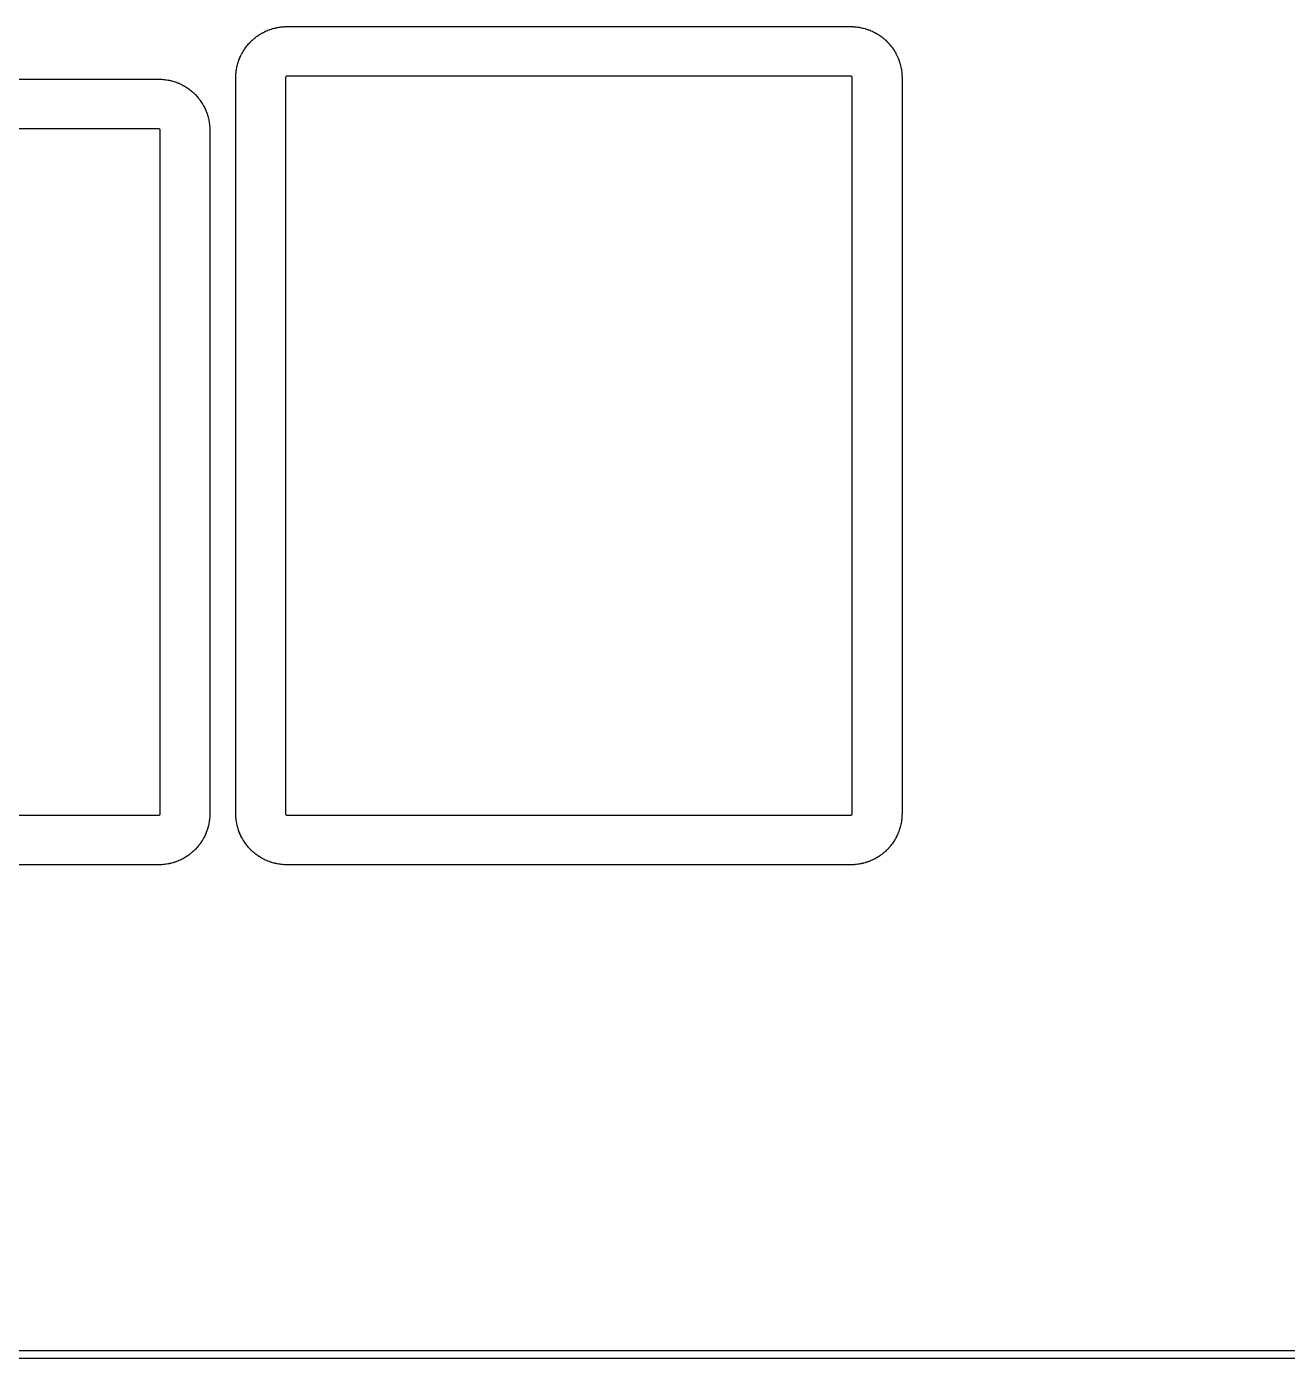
# Model space of a CAD drawing. Extents: x 19 to 282, y -150 to -67.
# Drawn here: x 185.48 to 209.46, y -150.49 to -125.15 of the extents above; entities that cross this region are included whole.
import ezdxf

# ---------------------------------------------------------------- set-up
doc = ezdxf.new("R2010")
doc.units = 0
doc.layers.add('BLACK', color=7, linetype='CONTINUOUS')

msp = doc.modelspace()

# ---------------------------------------------------------------- linework, layer by layer
at = {"layer": 'BLACK', "linetype": 'CONTINUOUS'}
for p, q in [((189.775, -125.408), (189.782, -125.403)), ((189.782, -125.403), (189.788, -125.396)), ((189.788, -125.396), (189.807, -125.38)), ((189.807, -125.38), (189.811, -125.377)), ((189.811, -125.377), (189.818, -125.372)), ((189.818, -125.372), (189.825, -125.366)), ((189.825, -125.366), (189.844, -125.35)), ((189.844, -125.35), (189.849, -125.347)), ((189.849, -125.347), (189.856, -125.343)), ((189.856, -125.343), (189.863, -125.337)), ((189.863, -125.337), (189.883, -125.322)), ((189.883, -125.322), (189.887, -125.319)), ((189.887, -125.319), (189.895, -125.315)), ((189.895, -125.315), (189.902, -125.31)), ((189.902, -125.31), (189.923, -125.297)), ((189.923, -125.297), (189.928, -125.294)), ((189.928, -125.294), (189.936, -125.29)), ((189.936, -125.29), (189.942, -125.285)), ((189.942, -125.285), (189.964, -125.273)), ((189.964, -125.273), (189.969, -125.27)), ((189.969, -125.27), (189.977, -125.267)), ((189.977, -125.267), (189.984, -125.262)), ((189.984, -125.262), (190.006, -125.251)), ((190.006, -125.251), (190.011, -125.248)), ((190.011, -125.248), (190.019, -125.246)), ((190.019, -125.246), (190.027, -125.241)), ((190.027, -125.241), (190.049, -125.231)), ((190.049, -125.231), (190.054, -125.229)), ((190.054, -125.229), (190.063, -125.227)), ((190.063, -125.227), (190.07, -125.222)), ((190.07, -125.222), (190.093, -125.214)), ((190.093, -125.214), (190.098, -125.211)), ((190.098, -125.211), (190.107, -125.21)), ((190.107, -125.21), (190.115, -125.206)), ((190.115, -125.206), (190.138, -125.198)), ((190.138, -125.198), (190.143, -125.196)), ((190.143, -125.196), (190.152, -125.195)), ((190.152, -125.195), (190.16, -125.191)), ((190.16, -125.191), (190.184, -125.185)), ((190.184, -125.185), (190.189, -125.183)), ((190.189, -125.183), (190.198, -125.182)), ((190.198, -125.182), (190.206, -125.179)), ((190.206, -125.179), (190.23, -125.174)), ((190.23, -125.174), (190.235, -125.173)), ((190.235, -125.173), (190.244, -125.172)), ((190.244, -125.172), (190.253, -125.169)), ((190.253, -125.169), (190.277, -125.165)), ((190.277, -125.165), (190.282, -125.164)), ((190.282, -125.164), (190.291, -125.164)), ((190.291, -125.164), (190.3, -125.162)), ((190.3, -125.162), (190.324, -125.159)), ((190.324, -125.159), (190.33, -125.158)), ((190.33, -125.158), (190.339, -125.158)), ((190.339, -125.158), (190.347, -125.156)), ((190.347, -125.156), (190.372, -125.154)), ((190.372, -125.154), (190.378, -125.154)), ((190.378, -125.154), (190.387, -125.155)), ((190.387, -125.155), (190.395, -125.153)), ((190.395, -125.153), (190.42, -125.153)), ((190.42, -125.153), (190.426, -125.153)), ((190.426, -125.153), (190.429, -125.153)), ((190.429, -125.153), (190.432, -125.153)), ((190.432, -125.153), (201.156, -125.153)), ((201.156, -125.153), (201.162, -125.153)), ((201.162, -125.153), (201.165, -125.153)), ((201.165, -125.153), (201.168, -125.153)), ((201.168, -125.153), (201.193, -125.153)), ((201.193, -125.153), (201.199, -125.153)), ((201.199, -125.153), (201.207, -125.155)), ((201.207, -125.155), (201.216, -125.154)), ((201.216, -125.154), (201.241, -125.156)), ((201.241, -125.156), (201.246, -125.157)), ((201.246, -125.157), (201.255, -125.159)), ((201.255, -125.159), (201.264, -125.159)), ((201.264, -125.159), (201.288, -125.162)), ((201.288, -125.162), (201.294, -125.162)), ((201.294, -125.162), (201.303, -125.165)), ((201.303, -125.165), (201.311, -125.165)), ((201.311, -125.165), (201.335, -125.169)), ((201.335, -125.169), (201.341, -125.17)), ((201.341, -125.17), (201.349, -125.173)), ((201.349, -125.173), (201.358, -125.174)), ((201.358, -125.174), (201.382, -125.179)), ((201.382, -125.179), (201.388, -125.181)), ((201.388, -125.181), (201.396, -125.184)), ((201.396, -125.184), (201.404, -125.185)), ((201.404, -125.185), (201.428, -125.191)), ((201.428, -125.191), (201.434, -125.193)), ((201.434, -125.193), (201.442, -125.197)), ((201.442, -125.197), (201.45, -125.198)), ((201.45, -125.198), (201.473, -125.206)), ((201.473, -125.206), (201.479, -125.208)), ((201.479, -125.208), (201.486, -125.212)), ((201.486, -125.212), (201.495, -125.214)), ((201.495, -125.214), (201.518, -125.222)), ((201.518, -125.222), (201.523, -125.224)), ((201.523, -125.224), (201.531, -125.229)), ((201.531, -125.229), (201.539, -125.231)), ((201.539, -125.231), (201.561, -125.241)), ((201.561, -125.241), (201.567, -125.243)), ((201.567, -125.243), (201.574, -125.248)), ((201.574, -125.248), (201.582, -125.251)), ((201.582, -125.251), (201.604, -125.262)), ((201.604, -125.262), (201.609, -125.264)), ((201.609, -125.264), (201.616, -125.27)), ((201.616, -125.27), (201.624, -125.273)), ((201.624, -125.273), (201.646, -125.285)), ((201.646, -125.285), (201.651, -125.288)), ((201.651, -125.288), (201.657, -125.293)), ((201.657, -125.293), (201.665, -125.297)), ((201.665, -125.297), (201.686, -125.31)), ((201.686, -125.31), (201.691, -125.313)), ((201.691, -125.313), (201.698, -125.319)), ((201.698, -125.319), (201.705, -125.322)), ((201.705, -125.322), (201.725, -125.337)), ((201.725, -125.337), (201.73, -125.34)), ((201.73, -125.34), (201.736, -125.346)), ((201.736, -125.346), (201.744, -125.35)), ((201.744, -125.35), (201.763, -125.366)), ((201.763, -125.366), (201.768, -125.369)), ((201.768, -125.369), (201.774, -125.376)), ((201.774, -125.376), (201.781, -125.38)), ((201.781, -125.38), (201.8, -125.396)), ((201.8, -125.396), (201.805, -125.4)), ((201.805, -125.4), (201.81, -125.407)), ((189.579, -125.657), (189.591, -125.636)), ((189.591, -125.636), (189.594, -125.631)), ((189.594, -125.631), (189.6, -125.624)), ((189.6, -125.624), (189.603, -125.616)), ((189.603, -125.616), (189.616, -125.595)), ((189.616, -125.595), (189.62, -125.59)), ((189.62, -125.59), (189.625, -125.584)), ((189.625, -125.584), (189.629, -125.576)), ((189.629, -125.576), (189.643, -125.556)), ((189.643, -125.556), (189.647, -125.551)), ((189.647, -125.551), (189.653, -125.545)), ((189.653, -125.545), (189.657, -125.537)), ((189.657, -125.537), (189.672, -125.518)), ((189.672, -125.518), (189.676, -125.513)), ((189.676, -125.513), (189.682, -125.507)), ((189.682, -125.507), (189.687, -125.5)), ((189.687, -125.5), (189.703, -125.481)), ((189.703, -125.481), (189.707, -125.477)), ((189.707, -125.477), (189.714, -125.471)), ((189.714, -125.471), (189.719, -125.464)), ((189.719, -125.464), (189.736, -125.446)), ((189.736, -125.446), (189.74, -125.442)), ((189.74, -125.442), (189.747, -125.436)), ((189.747, -125.436), (189.753, -125.429)), ((189.753, -125.429), (189.77, -125.412)), ((189.77, -125.412), (189.775, -125.408)), ((201.81, -125.407), (201.818, -125.412)), ((201.818, -125.412), (201.836, -125.429)), ((201.836, -125.429), (201.84, -125.433)), ((201.84, -125.433), (201.845, -125.44)), ((201.845, -125.44), (201.852, -125.446)), ((201.852, -125.446), (201.869, -125.464)), ((201.869, -125.464), (201.873, -125.468)), ((201.873, -125.468), (201.878, -125.475)), ((201.878, -125.475), (201.885, -125.481)), ((201.885, -125.481), (201.901, -125.5)), ((201.901, -125.5), (201.905, -125.504)), ((201.905, -125.504), (201.909, -125.512)), ((201.909, -125.512), (201.916, -125.518)), ((201.916, -125.518), (201.931, -125.537)), ((201.931, -125.537), (201.934, -125.542)), ((201.934, -125.542), (201.939, -125.549)), ((201.939, -125.549), (201.945, -125.556)), ((201.945, -125.556), (201.959, -125.576)), ((201.959, -125.576), (201.962, -125.581)), ((201.962, -125.581), (201.966, -125.589)), ((201.966, -125.589), (201.972, -125.595)), ((201.972, -125.595), (201.985, -125.616)), ((201.985, -125.616), (201.988, -125.621)), ((201.988, -125.621), (201.991, -125.629)), ((201.991, -125.629), (201.997, -125.636)), ((201.997, -125.636), (202.009, -125.657)), ((189.481, -125.923), (189.486, -125.899)), ((189.486, -125.899), (189.487, -125.894)), ((189.487, -125.894), (189.49, -125.885)), ((189.49, -125.885), (189.492, -125.877)), ((189.492, -125.877), (189.498, -125.853)), ((189.498, -125.853), (189.5, -125.848)), ((189.5, -125.848), (189.503, -125.84)), ((189.503, -125.84), (189.505, -125.831)), ((189.505, -125.831), (189.513, -125.808)), ((189.513, -125.808), (189.514, -125.803)), ((189.514, -125.803), (189.518, -125.795)), ((189.518, -125.795), (189.52, -125.786)), ((189.52, -125.786), (189.529, -125.764)), ((189.529, -125.764), (189.531, -125.758)), ((189.531, -125.758), (189.536, -125.751)), ((189.536, -125.751), (189.538, -125.742)), ((189.538, -125.742), (189.548, -125.72)), ((189.548, -125.72), (189.55, -125.715)), ((189.55, -125.715), (189.555, -125.707)), ((189.555, -125.707), (189.558, -125.699)), ((189.558, -125.699), (189.569, -125.677)), ((189.569, -125.677), (189.571, -125.672)), ((189.571, -125.672), (189.576, -125.665)), ((189.576, -125.665), (189.579, -125.657)), ((202.009, -125.657), (202.011, -125.662)), ((202.011, -125.662), (202.014, -125.67)), ((202.014, -125.67), (202.019, -125.677)), ((202.019, -125.677), (202.03, -125.699)), ((202.03, -125.699), (202.033, -125.704)), ((202.033, -125.704), (202.036, -125.713)), ((202.036, -125.713), (202.04, -125.72)), ((202.04, -125.72), (202.05, -125.742)), ((202.05, -125.742), (202.052, -125.748)), ((202.052, -125.748), (202.055, -125.756)), ((202.055, -125.756), (202.059, -125.764)), ((202.059, -125.764), (202.068, -125.786)), ((202.068, -125.786), (202.07, -125.792)), ((202.07, -125.792), (202.072, -125.8)), ((202.072, -125.8), (202.075, -125.808)), ((202.075, -125.808), (202.083, -125.831)), ((202.083, -125.831), (202.085, -125.837)), ((202.085, -125.837), (202.086, -125.845)), ((202.086, -125.845), (202.09, -125.853)), ((202.09, -125.853), (202.096, -125.877)), ((202.096, -125.877), (202.098, -125.882)), ((202.098, -125.882), (202.099, -125.891)), ((202.099, -125.891), (202.102, -125.899)), ((202.102, -125.899), (202.107, -125.923)), ((174.994, -126.153), (187.994, -126.153)), ((187.994, -126.153), (188, -126.153)), ((188, -126.153), (188.002, -126.153)), ((188.002, -126.153), (188.005, -126.153)), ((188.005, -126.153), (188.03, -126.153)), ((188.03, -126.153), (188.036, -126.153)), ((188.036, -126.153), (188.045, -126.155)), ((188.045, -126.155), (188.054, -126.154)), ((188.054, -126.154), (188.078, -126.156)), ((188.078, -126.156), (188.084, -126.157)), ((188.084, -126.157), (188.093, -126.159)), ((188.093, -126.159), (188.101, -126.159)), ((188.101, -126.159), (188.126, -126.162)), ((188.126, -126.162), (188.132, -126.162)), ((188.132, -126.162), (188.14, -126.165)), ((189.459, -126.113), (189.46, -126.088)), ((189.46, -126.116), (189.459, -126.113)), ((189.459, -126.119), (189.46, -126.116)), ((189.459, -126.125), (189.459, -126.119)), ((189.459, -140.125), (189.459, -126.125)), ((189.46, -126.083), (189.462, -126.074)), ((189.46, -126.088), (189.46, -126.083)), ((189.461, -126.065), (189.463, -126.041)), ((189.462, -126.074), (189.461, -126.065)), ((189.463, -126.041), (189.464, -126.035)), ((189.464, -126.035), (189.466, -126.026)), ((189.465, -126.017), (189.468, -125.993)), ((189.466, -126.026), (189.465, -126.017)), ((189.468, -125.993), (189.469, -125.987)), ((189.469, -125.987), (189.472, -125.979)), ((189.472, -125.97), (189.476, -125.946)), ((189.472, -125.979), (189.472, -125.97)), ((189.476, -125.946), (189.477, -125.94)), ((189.477, -125.94), (189.48, -125.932)), ((189.48, -125.932), (189.481, -125.923)), ((190.405, -126.121), (190.404, -126.122)), ((190.404, -126.122), (190.404, -126.124)), ((190.404, -126.124), (190.404, -126.131)), ((190.404, -126.131), (190.404, -140.119)), ((190.406, -126.117), (190.405, -126.118)), ((190.405, -126.118), (190.405, -126.12)), ((190.405, -126.12), (190.405, -126.121)), ((190.407, -126.113), (190.406, -126.115)), ((190.406, -126.115), (190.406, -126.116)), ((190.406, -126.116), (190.406, -126.117)), ((190.408, -126.112), (190.407, -126.113)), ((190.409, -126.11), (190.408, -126.111)), ((190.408, -126.111), (190.408, -126.112)), ((190.41, -126.109), (190.409, -126.11)), ((190.411, -126.108), (190.41, -126.109)), ((190.412, -126.106), (190.411, -126.107)), ((190.411, -126.107), (190.411, -126.108)), ((190.413, -126.105), (190.412, -126.106)), ((190.414, -126.104), (190.413, -126.105)), ((190.415, -126.103), (190.414, -126.104)), ((190.417, -126.102), (190.415, -126.103)), ((190.418, -126.101), (190.417, -126.102)), ((190.419, -126.101), (190.418, -126.101)), ((190.42, -126.1), (190.419, -126.101)), ((190.421, -126.1), (190.42, -126.1)), ((190.423, -126.099), (190.421, -126.1)), ((190.424, -126.099), (190.423, -126.099)), ((190.425, -126.098), (190.424, -126.099)), ((190.426, -126.098), (190.425, -126.098)), ((190.428, -126.098), (190.426, -126.098)), ((190.429, -126.098), (190.428, -126.098)), ((190.43, -126.098), (190.429, -126.098)), ((190.438, -126.097), (190.43, -126.098)), ((201.15, -126.097), (190.438, -126.097)), ((201.158, -126.098), (201.15, -126.097)), ((201.159, -126.098), (201.158, -126.098)), ((201.16, -126.098), (201.159, -126.098)), ((201.162, -126.098), (201.16, -126.098)), ((201.163, -126.098), (201.162, -126.098)), ((201.164, -126.099), (201.163, -126.098)), ((201.166, -126.099), (201.164, -126.099)), ((201.167, -126.1), (201.166, -126.099)), ((201.168, -126.1), (201.167, -126.1)), ((201.169, -126.101), (201.168, -126.1)), ((201.17, -126.101), (201.169, -126.101)), ((201.171, -126.102), (201.17, -126.101)), ((201.173, -126.103), (201.171, -126.102)), ((201.174, -126.104), (201.173, -126.103)), ((201.175, -126.105), (201.174, -126.104)), ((201.176, -126.106), (201.175, -126.105)), ((201.177, -126.107), (201.176, -126.106)), ((201.177, -126.108), (201.177, -126.107)), ((201.178, -126.109), (201.177, -126.108)), ((201.179, -126.11), (201.178, -126.109)), ((201.18, -126.111), (201.179, -126.11)), ((201.18, -126.112), (201.18, -126.111)), ((201.181, -126.113), (201.18, -126.112)), ((201.182, -126.115), (201.181, -126.113)), ((201.182, -126.116), (201.182, -126.115)), ((201.182, -126.117), (201.182, -126.116)), ((201.183, -126.118), (201.182, -126.117)), ((201.183, -126.12), (201.183, -126.118)), ((201.183, -126.121), (201.183, -126.12)), ((201.184, -126.122), (201.183, -126.121)), ((201.184, -126.124), (201.184, -126.122)), ((201.184, -126.131), (201.184, -126.124)), ((201.184, -140.119), (201.184, -126.131)), ((202.107, -125.923), (202.109, -125.929)), ((202.109, -125.929), (202.109, -125.937)), ((202.109, -125.937), (202.112, -125.946)), ((202.112, -125.946), (202.116, -125.97)), ((202.116, -125.97), (202.117, -125.976)), ((202.117, -125.976), (202.117, -125.984)), ((202.117, -125.984), (202.12, -125.993)), ((202.12, -125.993), (202.123, -126.017)), ((202.123, -126.017), (202.123, -126.023)), ((202.123, -126.023), (202.123, -126.032)), ((202.123, -126.032), (202.125, -126.041)), ((202.125, -126.041), (202.127, -126.065)), ((202.127, -126.071), (202.126, -126.08)), ((202.126, -126.08), (202.128, -126.088)), ((202.127, -126.065), (202.127, -126.071)), ((202.128, -126.088), (202.129, -126.113)), ((202.129, -126.119), (202.128, -126.122)), ((202.128, -126.122), (202.129, -126.125)), ((202.129, -126.113), (202.129, -126.119)), ((202.129, -126.125), (202.129, -140.125)), ((188.14, -126.165), (188.149, -126.165)), ((188.149, -126.165), (188.173, -126.169)), ((188.173, -126.169), (188.179, -126.17)), ((188.179, -126.17), (188.187, -126.173)), ((188.187, -126.173), (188.196, -126.174)), ((188.196, -126.174), (188.22, -126.179)), ((188.22, -126.179), (188.225, -126.181)), ((188.225, -126.181), (188.233, -126.184)), ((188.233, -126.184), (188.242, -126.185)), ((188.242, -126.185), (188.266, -126.191)), ((188.266, -126.191), (188.271, -126.193)), ((188.271, -126.193), (188.279, -126.197)), ((188.279, -126.197), (188.288, -126.198)), ((188.288, -126.198), (188.311, -126.206)), ((188.311, -126.206), (188.316, -126.208)), ((188.316, -126.208), (188.324, -126.212)), ((188.324, -126.212), (188.332, -126.214)), ((188.332, -126.214), (188.355, -126.222)), ((188.355, -126.222), (188.361, -126.224)), ((188.361, -126.224), (188.368, -126.229)), ((188.368, -126.229), (188.376, -126.231)), ((188.376, -126.231), (188.399, -126.241)), ((188.399, -126.241), (188.404, -126.243)), ((188.404, -126.243), (188.411, -126.248)), ((188.411, -126.248), (188.42, -126.251)), ((188.42, -126.251), (188.441, -126.262)), ((188.441, -126.262), (188.447, -126.264)), ((188.447, -126.264), (188.454, -126.27)), ((188.454, -126.27), (188.462, -126.273)), ((188.462, -126.273), (188.483, -126.285)), ((188.483, -126.285), (188.488, -126.288)), ((188.488, -126.288), (188.495, -126.293)), ((188.495, -126.293), (188.503, -126.297)), ((188.503, -126.297), (188.524, -126.31)), ((188.524, -126.31), (188.528, -126.313)), ((188.528, -126.313), (188.535, -126.319)), ((188.535, -126.319), (188.543, -126.322)), ((188.543, -126.322), (188.563, -126.337)), ((188.563, -126.337), (188.568, -126.34)), ((188.568, -126.34), (188.574, -126.346)), ((188.574, -126.346), (188.582, -126.35)), ((188.582, -126.35), (188.601, -126.366)), ((188.601, -126.366), (188.605, -126.369)), ((188.605, -126.369), (188.612, -126.376)), ((188.612, -126.376), (188.619, -126.38)), ((188.619, -126.38), (188.638, -126.396)), ((188.638, -126.396), (188.642, -126.4)), ((188.642, -126.4), (188.648, -126.407)), ((188.648, -126.407), (188.655, -126.412)), ((188.655, -126.412), (188.673, -126.429)), ((188.673, -126.429), (188.677, -126.433)), ((188.677, -126.433), (188.683, -126.44)), ((188.683, -126.44), (188.69, -126.446)), ((188.69, -126.446), (188.707, -126.464)), ((188.707, -126.464), (188.711, -126.468)), ((188.711, -126.468), (188.716, -126.475)), ((188.716, -126.475), (188.722, -126.481)), ((188.722, -126.481), (188.738, -126.5)), ((188.738, -126.5), (188.742, -126.504)), ((188.742, -126.504), (188.747, -126.512)), ((188.747, -126.512), (188.753, -126.518)), ((188.753, -126.518), (188.768, -126.537)), ((188.768, -126.537), (188.772, -126.542)), ((188.772, -126.542), (188.776, -126.549)), ((188.776, -126.549), (188.782, -126.556)), ((188.782, -126.556), (188.796, -126.576)), ((188.796, -126.576), (188.8, -126.581)), ((188.8, -126.581), (188.803, -126.589)), ((188.803, -126.589), (188.809, -126.595)), ((188.809, -126.595), (188.822, -126.616)), ((188.822, -126.616), (188.825, -126.621)), ((188.825, -126.621), (188.829, -126.629)), ((188.829, -126.629), (188.834, -126.636)), ((188.834, -126.636), (188.846, -126.657)), ((188.846, -126.657), (188.849, -126.662)), ((188.849, -126.662), (188.852, -126.67)), ((188.852, -126.67), (188.857, -126.677)), ((188.857, -126.677), (188.868, -126.699)), ((188.868, -126.699), (188.87, -126.704)), ((188.87, -126.704), (188.873, -126.713)), ((188.873, -126.713), (188.878, -126.72)), ((188.878, -126.72), (188.888, -126.742)), ((188.888, -126.742), (188.89, -126.748)), ((188.89, -126.748), (188.892, -126.756)), ((188.892, -126.756), (188.896, -126.764)), ((188.896, -126.764), (188.905, -126.786)), ((188.905, -126.786), (188.907, -126.792)), ((188.907, -126.792), (188.909, -126.8)), ((188.909, -126.8), (188.913, -126.808)), ((188.913, -126.808), (188.921, -126.831)), ((188.921, -126.831), (188.922, -126.837)), ((188.922, -126.837), (188.924, -126.845)), ((188.924, -126.845), (188.927, -126.853)), ((188.927, -126.853), (188.934, -126.877)), ((188.934, -126.877), (188.935, -126.882)), ((188.935, -126.882), (188.936, -126.891)), ((188.936, -126.891), (188.94, -126.899)), ((188.94, -126.899), (188.945, -126.923)), ((188.945, -126.923), (188.946, -126.929)), ((187.988, -127.097), (175, -127.097)), ((187.995, -127.098), (187.988, -127.097)), ((187.996, -127.098), (187.995, -127.098)), ((187.998, -127.098), (187.996, -127.098)), ((187.999, -127.098), (187.998, -127.098)), ((188, -127.098), (187.999, -127.098)), ((188.002, -127.099), (188, -127.098)), ((188.003, -127.099), (188.002, -127.099)), ((188.004, -127.1), (188.003, -127.099)), ((188.005, -127.1), (188.004, -127.1)), ((188.007, -127.101), (188.005, -127.1)), ((188.008, -127.101), (188.007, -127.101)), ((188.009, -127.102), (188.008, -127.101)), ((188.01, -127.103), (188.009, -127.102)), ((188.011, -127.104), (188.01, -127.103)), ((188.012, -127.105), (188.011, -127.104)), ((188.013, -127.106), (188.012, -127.105)), ((188.014, -127.107), (188.013, -127.106)), ((188.015, -127.108), (188.014, -127.107)), ((188.016, -127.109), (188.015, -127.108)), ((188.017, -127.11), (188.016, -127.109)), ((188.017, -127.111), (188.017, -127.11)), ((188.018, -127.112), (188.017, -127.111)), ((188.019, -127.113), (188.018, -127.112)), ((188.019, -127.115), (188.019, -127.113)), ((188.02, -127.116), (188.019, -127.115)), ((188.02, -127.117), (188.02, -127.116)), ((188.02, -127.118), (188.02, -127.117)), ((188.021, -127.12), (188.02, -127.118)), ((188.021, -127.121), (188.021, -127.12)), ((188.021, -127.122), (188.021, -127.121)), ((188.021, -127.124), (188.021, -127.122)), ((188.021, -127.131), (188.021, -127.124)), ((188.021, -140.119), (188.021, -127.131)), ((188.946, -126.929), (188.947, -126.937)), ((188.947, -126.937), (188.949, -126.946)), ((188.949, -126.946), (188.954, -126.97)), ((188.954, -126.97), (188.955, -126.976)), ((188.955, -126.976), (188.955, -126.984)), ((188.955, -126.984), (188.957, -126.993)), ((188.957, -126.993), (188.96, -127.017)), ((188.96, -127.017), (188.961, -127.023)), ((188.961, -127.023), (188.961, -127.032)), ((188.961, -127.032), (188.962, -127.041)), ((188.962, -127.041), (188.964, -127.065)), ((188.964, -127.065), (188.965, -127.071)), ((188.965, -127.071), (188.964, -127.08)), ((188.964, -127.08), (188.965, -127.088)), ((188.965, -127.088), (188.966, -127.113)), ((188.966, -127.113), (188.966, -127.119)), ((188.966, -127.119), (188.966, -127.122)), ((188.966, -127.122), (188.966, -127.125)), ((188.966, -127.125), (188.966, -140.125)), ((175, -140.153), (187.988, -140.153)), ((187.988, -140.153), (187.995, -140.152)), ((187.995, -140.152), (187.996, -140.152)), ((187.996, -140.152), (187.998, -140.152)), ((187.998, -140.152), (187.999, -140.152)), ((187.999, -140.152), (188, -140.152)), ((188, -140.152), (188.002, -140.151)), ((188.002, -140.151), (188.003, -140.151)), ((188.003, -140.151), (188.004, -140.15)), ((188.004, -140.15), (188.005, -140.15)), ((188.005, -140.15), (188.007, -140.149)), ((188.007, -140.149), (188.008, -140.149)), ((188.008, -140.149), (188.009, -140.148)), ((188.009, -140.148), (188.01, -140.147)), ((188.01, -140.147), (188.011, -140.146)), ((188.011, -140.146), (188.012, -140.145)), ((188.012, -140.145), (188.013, -140.144)), ((188.013, -140.144), (188.014, -140.143)), ((188.014, -140.143), (188.015, -140.142)), ((188.015, -140.142), (188.016, -140.141)), ((188.016, -140.141), (188.017, -140.14)), ((188.017, -140.139), (188.018, -140.138)), ((188.017, -140.14), (188.017, -140.139)), ((188.018, -140.138), (188.019, -140.137)), ((188.019, -140.135), (188.02, -140.134)), ((188.019, -140.137), (188.019, -140.135)), ((188.02, -140.132), (188.021, -140.13)), ((188.02, -140.133), (188.02, -140.132)), ((188.02, -140.134), (188.02, -140.133)), ((188.021, -140.126), (188.021, -140.119)), ((188.021, -140.128), (188.021, -140.126)), ((188.021, -140.129), (188.021, -140.128)), ((188.021, -140.13), (188.021, -140.129)), ((188.945, -140.327), (188.94, -140.351)), ((188.946, -140.318), (188.945, -140.327)), ((188.948, -140.31), (188.946, -140.318)), ((188.949, -140.304), (188.948, -140.31)), ((188.954, -140.28), (188.949, -140.304)), ((188.956, -140.263), (188.954, -140.271)), ((188.954, -140.271), (188.954, -140.28)), ((188.957, -140.257), (188.956, -140.263)), ((188.96, -140.233), (188.957, -140.257)), ((188.962, -140.215), (188.96, -140.224)), ((188.96, -140.224), (188.96, -140.233)), ((188.964, -140.185), (188.962, -140.209)), ((188.962, -140.209), (188.962, -140.215)), ((188.965, -140.167), (188.964, -140.176)), ((188.964, -140.176), (188.964, -140.185)), ((188.966, -140.137), (188.965, -140.162)), ((188.965, -140.162), (188.965, -140.167)), ((188.966, -140.125), (188.966, -140.131)), ((188.966, -140.131), (188.966, -140.134)), ((188.966, -140.134), (188.966, -140.137)), ((189.46, -140.128), (189.459, -140.125)), ((189.459, -140.131), (189.46, -140.128)), ((189.459, -140.137), (189.459, -140.131)), ((189.46, -140.162), (189.459, -140.137)), ((189.462, -140.17), (189.46, -140.162)), ((189.461, -140.179), (189.462, -140.17)), ((189.461, -140.185), (189.461, -140.179)), ((189.463, -140.209), (189.461, -140.185)), ((189.465, -140.218), (189.463, -140.209)), ((189.465, -140.227), (189.465, -140.218)), ((189.465, -140.233), (189.465, -140.227)), ((189.468, -140.257), (189.465, -140.233)), ((189.471, -140.266), (189.468, -140.257)), ((189.471, -140.274), (189.471, -140.266)), ((189.472, -140.28), (189.471, -140.274)), ((189.476, -140.304), (189.472, -140.28)), ((189.479, -140.313), (189.476, -140.304)), ((189.479, -140.321), (189.479, -140.313)), ((189.481, -140.327), (189.479, -140.321)), ((189.486, -140.351), (189.481, -140.327)), ((190.404, -140.119), (190.404, -140.126)), ((190.404, -140.126), (190.404, -140.128)), ((190.404, -140.128), (190.405, -140.129)), ((190.405, -140.129), (190.405, -140.13)), ((190.405, -140.13), (190.405, -140.132)), ((190.405, -140.132), (190.406, -140.133)), ((190.406, -140.133), (190.406, -140.134)), ((190.406, -140.134), (190.406, -140.135)), ((190.406, -140.135), (190.407, -140.137)), ((190.407, -140.137), (190.408, -140.138)), ((190.408, -140.138), (190.408, -140.139)), ((190.408, -140.139), (190.409, -140.14)), ((190.409, -140.14), (190.41, -140.141)), ((190.41, -140.141), (190.411, -140.142)), ((190.411, -140.142), (190.411, -140.143)), ((190.411, -140.143), (190.412, -140.144)), ((190.412, -140.144), (190.413, -140.145)), ((190.413, -140.145), (190.414, -140.146)), ((190.414, -140.146), (190.415, -140.147)), ((190.415, -140.147), (190.417, -140.148)), ((190.417, -140.148), (190.418, -140.149)), ((190.418, -140.149), (190.419, -140.149)), ((190.419, -140.149), (190.42, -140.15)), ((190.42, -140.15), (190.421, -140.15)), ((190.421, -140.15), (190.423, -140.151)), ((190.423, -140.151), (190.424, -140.151)), ((190.424, -140.151), (190.425, -140.152)), ((190.425, -140.152), (190.426, -140.152)), ((190.426, -140.152), (190.428, -140.152)), ((190.428, -140.152), (190.429, -140.152)), ((190.429, -140.152), (190.43, -140.152)), ((190.43, -140.152), (190.438, -140.153)), ((190.438, -140.153), (201.15, -140.153)), ((201.15, -140.153), (201.158, -140.152)), ((201.158, -140.152), (201.159, -140.152)), ((201.159, -140.152), (201.16, -140.152)), ((201.16, -140.152), (201.162, -140.152)), ((201.162, -140.152), (201.163, -140.152)), ((201.163, -140.152), (201.164, -140.151)), ((201.164, -140.151), (201.165, -140.151)), ((201.165, -140.151), (201.167, -140.15)), ((201.167, -140.15), (201.168, -140.15)), ((201.168, -140.15), (201.169, -140.149)), ((201.169, -140.149), (201.17, -140.149)), ((201.17, -140.149), (201.171, -140.148)), ((201.171, -140.148), (201.173, -140.147)), ((201.173, -140.147), (201.174, -140.146)), ((201.174, -140.146), (201.175, -140.145)), ((201.175, -140.145), (201.176, -140.144)), ((201.176, -140.144), (201.177, -140.143)), ((201.177, -140.142), (201.178, -140.141)), ((201.177, -140.143), (201.177, -140.142)), ((201.178, -140.141), (201.179, -140.14)), ((201.179, -140.14), (201.18, -140.139)), ((201.18, -140.138), (201.181, -140.137)), ((201.18, -140.139), (201.18, -140.138)), ((201.181, -140.137), (201.182, -140.135)), ((201.182, -140.133), (201.183, -140.132)), ((201.182, -140.134), (201.182, -140.133)), ((201.182, -140.135), (201.182, -140.134)), ((201.183, -140.129), (201.184, -140.128)), ((201.183, -140.13), (201.183, -140.129)), ((201.183, -140.132), (201.183, -140.13)), ((201.184, -140.126), (201.184, -140.119)), ((201.184, -140.128), (201.184, -140.126)), ((202.107, -140.327), (202.102, -140.351)), ((202.108, -140.318), (202.107, -140.327)), ((202.111, -140.31), (202.108, -140.318)), ((202.112, -140.304), (202.111, -140.31)), ((202.116, -140.28), (202.112, -140.304)), ((202.119, -140.263), (202.116, -140.271)), ((202.116, -140.271), (202.116, -140.28)), ((202.12, -140.257), (202.119, -140.263)), ((202.123, -140.233), (202.12, -140.257)), ((202.124, -140.215), (202.122, -140.224)), ((202.122, -140.224), (202.123, -140.233)), ((202.125, -140.209), (202.124, -140.215)), ((202.127, -140.185), (202.125, -140.209)), ((202.128, -140.167), (202.126, -140.176)), ((202.126, -140.176), (202.127, -140.185)), ((202.129, -140.131), (202.128, -140.134)), ((202.128, -140.134), (202.129, -140.137)), ((202.129, -140.137), (202.128, -140.162)), ((202.128, -140.162), (202.128, -140.167)), ((202.129, -140.125), (202.129, -140.131)), ((188.846, -140.593), (188.834, -140.614)), ((188.849, -140.585), (188.846, -140.593)), ((188.854, -140.578), (188.849, -140.585)), ((188.857, -140.573), (188.854, -140.578)), ((188.868, -140.551), (188.857, -140.573)), ((188.871, -140.543), (188.868, -140.551)), ((188.875, -140.535), (188.871, -140.543)), ((188.878, -140.53), (188.875, -140.535)), ((188.888, -140.508), (188.878, -140.53)), ((188.89, -140.499), (188.888, -140.508)), ((188.894, -140.492), (188.89, -140.499)), ((188.896, -140.486), (188.894, -140.492)), ((188.905, -140.464), (188.896, -140.486)), ((188.907, -140.455), (188.905, -140.464)), ((188.911, -140.447), (188.907, -140.455)), ((188.913, -140.442), (188.911, -140.447)), ((188.921, -140.419), (188.913, -140.442)), ((188.922, -140.41), (188.921, -140.419)), ((188.926, -140.402), (188.922, -140.41)), ((188.927, -140.397), (188.926, -140.402)), ((188.934, -140.373), (188.927, -140.397)), ((188.935, -140.365), (188.934, -140.373)), ((188.938, -140.356), (188.935, -140.365)), ((188.94, -140.351), (188.938, -140.356)), ((189.489, -140.359), (189.486, -140.351)), ((189.49, -140.368), (189.489, -140.359)), ((189.492, -140.373), (189.49, -140.368)), ((189.498, -140.397), (189.492, -140.373)), ((189.502, -140.405), (189.498, -140.397)), ((189.503, -140.413), (189.502, -140.405)), ((189.505, -140.419), (189.503, -140.413)), ((189.513, -140.442), (189.505, -140.419)), ((189.516, -140.45), (189.513, -140.442)), ((189.518, -140.458), (189.516, -140.45)), ((189.52, -140.464), (189.518, -140.458)), ((189.529, -140.486), (189.52, -140.464)), ((189.533, -140.494), (189.529, -140.486)), ((189.536, -140.502), (189.533, -140.494)), ((189.538, -140.508), (189.536, -140.502)), ((189.548, -140.53), (189.538, -140.508)), ((189.552, -140.537), (189.548, -140.53)), ((189.555, -140.546), (189.552, -140.537)), ((189.558, -140.551), (189.555, -140.546)), ((189.569, -140.573), (189.558, -140.551)), ((189.574, -140.58), (189.569, -140.573)), ((189.577, -140.588), (189.574, -140.58)), ((189.579, -140.593), (189.577, -140.588)), ((189.591, -140.614), (189.579, -140.593)), ((202.009, -140.593), (201.997, -140.614)), ((202.012, -140.585), (202.009, -140.593)), ((202.017, -140.578), (202.012, -140.585)), ((202.019, -140.573), (202.017, -140.578)), ((202.03, -140.551), (202.019, -140.573)), ((202.033, -140.543), (202.03, -140.551)), ((202.038, -140.535), (202.033, -140.543)), ((202.04, -140.53), (202.038, -140.535)), ((202.05, -140.508), (202.04, -140.53)), ((202.052, -140.499), (202.05, -140.508)), ((202.057, -140.492), (202.052, -140.499)), ((202.059, -140.486), (202.057, -140.492)), ((202.068, -140.464), (202.059, -140.486)), ((202.07, -140.455), (202.068, -140.464)), ((202.074, -140.447), (202.07, -140.455)), ((202.075, -140.442), (202.074, -140.447)), ((202.083, -140.419), (202.075, -140.442)), ((202.085, -140.41), (202.083, -140.419)), ((202.088, -140.402), (202.085, -140.41)), ((202.09, -140.397), (202.088, -140.402)), ((202.096, -140.373), (202.09, -140.397)), ((202.098, -140.365), (202.096, -140.373)), ((202.101, -140.356), (202.098, -140.365)), ((202.102, -140.351), (202.101, -140.356)), ((188.638, -140.854), (188.619, -140.87)), ((188.644, -140.847), (188.638, -140.854)), ((188.651, -140.842), (188.644, -140.847)), ((188.655, -140.838), (188.651, -140.842)), ((188.673, -140.821), (188.655, -140.838)), ((188.678, -140.814), (188.673, -140.821)), ((188.686, -140.808), (188.678, -140.814)), ((188.69, -140.804), (188.686, -140.808)), ((188.707, -140.786), (188.69, -140.804)), ((188.712, -140.779), (188.707, -140.786)), ((188.719, -140.773), (188.712, -140.779)), ((188.722, -140.769), (188.719, -140.773)), ((188.738, -140.75), (188.722, -140.769)), ((188.743, -140.743), (188.738, -140.75)), ((188.75, -140.737), (188.743, -140.743)), ((188.753, -140.732), (188.75, -140.737)), ((188.768, -140.713), (188.753, -140.732)), ((188.773, -140.705), (188.768, -140.713)), ((188.779, -140.699), (188.773, -140.705)), ((188.782, -140.694), (188.779, -140.699)), ((188.796, -140.674), (188.782, -140.694)), ((188.8, -140.666), (188.796, -140.674)), ((188.806, -140.66), (188.8, -140.666)), ((188.809, -140.655), (188.806, -140.66)), ((188.822, -140.634), (188.809, -140.655)), ((188.826, -140.626), (188.822, -140.634)), ((188.831, -140.619), (188.826, -140.626)), ((188.834, -140.614), (188.831, -140.619)), ((189.597, -140.621), (189.591, -140.614)), ((189.6, -140.629), (189.597, -140.621)), ((189.603, -140.634), (189.6, -140.629)), ((189.616, -140.655), (189.603, -140.634)), ((189.622, -140.661), (189.616, -140.655)), ((189.626, -140.669), (189.622, -140.661)), ((189.629, -140.674), (189.626, -140.669)), ((189.643, -140.694), (189.629, -140.674)), ((189.649, -140.701), (189.643, -140.694)), ((189.654, -140.708), (189.649, -140.701)), ((189.657, -140.713), (189.654, -140.708)), ((189.672, -140.732), (189.657, -140.713)), ((189.679, -140.738), (189.672, -140.732)), ((189.683, -140.746), (189.679, -140.738)), ((189.687, -140.75), (189.683, -140.746)), ((189.703, -140.769), (189.687, -140.75)), ((189.71, -140.775), (189.703, -140.769)), ((189.715, -140.782), (189.71, -140.775)), ((189.719, -140.786), (189.715, -140.782)), ((189.736, -140.804), (189.719, -140.786)), ((189.743, -140.81), (189.736, -140.804)), ((189.748, -140.817), (189.743, -140.81)), ((189.753, -140.821), (189.748, -140.817)), ((189.77, -140.838), (189.753, -140.821)), ((189.778, -140.843), (189.77, -140.838)), ((189.783, -140.85), (189.778, -140.843)), ((189.788, -140.854), (189.783, -140.85)), ((189.807, -140.87), (189.788, -140.854)), ((201.8, -140.854), (201.781, -140.87)), ((201.806, -140.847), (201.8, -140.854)), ((201.813, -140.842), (201.806, -140.847)), ((201.818, -140.838), (201.813, -140.842)), ((201.835, -140.821), (201.818, -140.838)), ((201.841, -140.814), (201.835, -140.821)), ((201.848, -140.808), (201.841, -140.814)), ((201.852, -140.804), (201.848, -140.808)), ((201.869, -140.786), (201.852, -140.804)), ((201.874, -140.779), (201.869, -140.786)), ((201.881, -140.773), (201.874, -140.779)), ((201.885, -140.769), (201.881, -140.773)), ((201.901, -140.75), (201.885, -140.769)), ((201.906, -140.743), (201.901, -140.75)), ((201.912, -140.737), (201.906, -140.743)), ((201.916, -140.732), (201.912, -140.737)), ((201.931, -140.713), (201.916, -140.732)), ((201.935, -140.705), (201.931, -140.713)), ((201.941, -140.699), (201.935, -140.705)), ((201.945, -140.694), (201.941, -140.699)), ((201.959, -140.674), (201.945, -140.694)), ((201.963, -140.666), (201.959, -140.674)), ((201.968, -140.66), (201.963, -140.666)), ((201.972, -140.655), (201.968, -140.66)), ((201.985, -140.634), (201.972, -140.655)), ((201.988, -140.626), (201.985, -140.634)), ((201.994, -140.619), (201.988, -140.626)), ((201.997, -140.614), (201.994, -140.619)), ((187.994, -141.097), (174.994, -141.097)), ((187.997, -141.097), (187.994, -141.097)), ((188, -141.097), (187.997, -141.097)), ((188.005, -141.097), (188, -141.097)), ((188.03, -141.097), (188.005, -141.097)), ((188.039, -141.095), (188.03, -141.097)), ((188.048, -141.096), (188.039, -141.095)), ((188.054, -141.096), (188.048, -141.096)), ((188.078, -141.094), (188.054, -141.096)), ((188.087, -141.092), (188.078, -141.094)), ((188.096, -141.092), (188.087, -141.092)), ((188.101, -141.091), (188.096, -141.092)), ((188.126, -141.088), (188.101, -141.091)), ((188.134, -141.086), (188.126, -141.088)), ((188.143, -141.086), (188.134, -141.086)), ((188.149, -141.085), (188.143, -141.086)), ((188.173, -141.081), (188.149, -141.085)), ((188.181, -141.078), (188.173, -141.081)), ((188.19, -141.077), (188.181, -141.078)), ((188.196, -141.076), (188.19, -141.077)), ((188.22, -141.071), (188.196, -141.076)), ((188.228, -141.068), (188.22, -141.071)), ((188.236, -141.067), (188.228, -141.068)), ((188.242, -141.065), (188.236, -141.067)), ((188.266, -141.059), (188.242, -141.065)), ((188.273, -141.055), (188.266, -141.059)), ((188.282, -141.054), (188.273, -141.055)), ((188.288, -141.052), (188.282, -141.054)), ((188.311, -141.044), (188.288, -141.052)), ((188.319, -141.04), (188.311, -141.044)), ((188.327, -141.039), (188.319, -141.04)), ((188.332, -141.036), (188.327, -141.039)), ((188.355, -141.028), (188.332, -141.036)), ((188.363, -141.023), (188.355, -141.028)), ((188.371, -141.021), (188.363, -141.023)), ((188.376, -141.019), (188.371, -141.021)), ((188.399, -141.009), (188.376, -141.019)), ((188.406, -141.004), (188.399, -141.009)), ((188.414, -141.002), (188.406, -141.004)), ((188.42, -140.999), (188.414, -141.002)), ((188.441, -140.988), (188.42, -140.999)), ((188.449, -140.983), (188.441, -140.988)), ((188.457, -140.98), (188.449, -140.983)), ((188.462, -140.977), (188.457, -140.98)), ((188.483, -140.965), (188.462, -140.977)), ((188.49, -140.96), (188.483, -140.965)), ((188.498, -140.956), (188.49, -140.96)), ((188.503, -140.953), (188.498, -140.956)), ((188.524, -140.94), (188.503, -140.953)), ((188.53, -140.935), (188.524, -140.94)), ((188.538, -140.931), (188.53, -140.935)), ((188.543, -140.928), (188.538, -140.931)), ((188.563, -140.913), (188.543, -140.928)), ((188.569, -140.907), (188.563, -140.913)), ((188.577, -140.903), (188.569, -140.907)), ((188.582, -140.9), (188.577, -140.903)), ((188.601, -140.884), (188.582, -140.9)), ((188.607, -140.878), (188.601, -140.884)), ((188.615, -140.873), (188.607, -140.878)), ((188.619, -140.87), (188.615, -140.873)), ((189.814, -140.874), (189.807, -140.87)), ((189.82, -140.881), (189.814, -140.874)), ((189.825, -140.884), (189.82, -140.881)), ((189.844, -140.9), (189.825, -140.884)), ((189.852, -140.904), (189.844, -140.9)), ((189.858, -140.91), (189.852, -140.904)), ((189.863, -140.913), (189.858, -140.91)), ((189.883, -140.928), (189.863, -140.913)), ((189.89, -140.931), (189.883, -140.928)), ((189.897, -140.937), (189.89, -140.931)), ((189.902, -140.94), (189.897, -140.937)), ((189.923, -140.953), (189.902, -140.94)), ((189.931, -140.957), (189.923, -140.953)), ((189.937, -140.962), (189.931, -140.957)), ((189.942, -140.965), (189.937, -140.962)), ((189.964, -140.977), (189.942, -140.965)), ((189.972, -140.98), (189.964, -140.977)), ((189.979, -140.986), (189.972, -140.98)), ((189.984, -140.988), (189.979, -140.986)), ((190.006, -140.999), (189.984, -140.988)), ((190.014, -141.002), (190.006, -140.999)), ((190.021, -141.007), (190.014, -141.002)), ((190.027, -141.009), (190.021, -141.007)), ((190.049, -141.019), (190.027, -141.009)), ((190.057, -141.021), (190.049, -141.019)), ((190.065, -141.026), (190.057, -141.021)), ((190.07, -141.028), (190.065, -141.026)), ((190.093, -141.036), (190.07, -141.028)), ((190.102, -141.038), (190.093, -141.036)), ((190.109, -141.042), (190.102, -141.038)), ((190.115, -141.044), (190.109, -141.042)), ((190.138, -141.052), (190.115, -141.044)), ((190.147, -141.053), (190.138, -141.052)), ((190.154, -141.057), (190.147, -141.053)), ((190.16, -141.059), (190.154, -141.057)), ((190.184, -141.065), (190.16, -141.059)), ((190.192, -141.066), (190.184, -141.065)), ((190.2, -141.069), (190.192, -141.066)), ((190.206, -141.071), (190.2, -141.069)), ((190.23, -141.076), (190.206, -141.071)), ((190.239, -141.077), (190.23, -141.076)), ((190.247, -141.08), (190.239, -141.077)), ((190.253, -141.081), (190.247, -141.08)), ((190.277, -141.085), (190.253, -141.081)), ((190.285, -141.085), (190.277, -141.085)), ((190.294, -141.088), (190.285, -141.085)), ((190.3, -141.088), (190.294, -141.088)), ((190.324, -141.091), (190.3, -141.088)), ((190.333, -141.091), (190.324, -141.091)), ((190.342, -141.093), (190.333, -141.091)), ((190.347, -141.094), (190.342, -141.093)), ((190.372, -141.096), (190.347, -141.094)), ((190.381, -141.095), (190.372, -141.096)), ((190.389, -141.097), (190.381, -141.095)), ((190.395, -141.097), (190.389, -141.097)), ((190.42, -141.097), (190.395, -141.097)), ((190.423, -141.097), (190.42, -141.097)), ((190.426, -141.097), (190.423, -141.097)), ((190.432, -141.097), (190.426, -141.097)), ((201.156, -141.097), (190.432, -141.097)), ((201.159, -141.097), (201.156, -141.097)), ((201.162, -141.097), (201.159, -141.097)), ((201.168, -141.097), (201.162, -141.097)), ((201.193, -141.097), (201.168, -141.097)), ((201.202, -141.095), (201.193, -141.097)), ((201.21, -141.096), (201.202, -141.095)), ((201.216, -141.096), (201.21, -141.096)), ((201.241, -141.094), (201.216, -141.096)), ((201.249, -141.092), (201.241, -141.094)), ((201.258, -141.092), (201.249, -141.092)), ((201.264, -141.091), (201.258, -141.092)), ((201.288, -141.088), (201.264, -141.091)), ((201.297, -141.086), (201.288, -141.088)), ((201.306, -141.086), (201.297, -141.086)), ((201.311, -141.085), (201.306, -141.086)), ((201.335, -141.081), (201.311, -141.085)), ((201.344, -141.078), (201.335, -141.081)), ((201.353, -141.077), (201.344, -141.078)), ((201.358, -141.076), (201.353, -141.077)), ((201.382, -141.071), (201.358, -141.076)), ((201.39, -141.068), (201.382, -141.071)), ((201.399, -141.067), (201.39, -141.068)), ((201.404, -141.065), (201.399, -141.067)), ((201.428, -141.059), (201.404, -141.065)), ((201.436, -141.055), (201.428, -141.059)), ((201.445, -141.054), (201.436, -141.055)), ((201.45, -141.052), (201.445, -141.054)), ((201.473, -141.044), (201.45, -141.052)), ((201.481, -141.04), (201.473, -141.044)), ((201.49, -141.039), (201.481, -141.04)), ((201.495, -141.036), (201.49, -141.039)), ((201.518, -141.028), (201.495, -141.036)), ((201.525, -141.023), (201.518, -141.028)), ((201.534, -141.021), (201.525, -141.023)), ((201.539, -141.019), (201.534, -141.021)), ((201.561, -141.009), (201.539, -141.019)), ((201.569, -141.004), (201.561, -141.009)), ((201.577, -141.002), (201.569, -141.004)), ((201.582, -140.999), (201.577, -141.002)), ((201.604, -140.988), (201.582, -140.999)), ((201.611, -140.983), (201.604, -140.988)), ((201.619, -140.98), (201.611, -140.983)), ((201.624, -140.977), (201.619, -140.98)), ((201.646, -140.965), (201.624, -140.977)), ((201.652, -140.96), (201.646, -140.965)), ((201.66, -140.956), (201.652, -140.96)), ((201.665, -140.953), (201.66, -140.956)), ((201.686, -140.94), (201.665, -140.953)), ((201.693, -140.935), (201.686, -140.94)), ((201.701, -140.931), (201.693, -140.935)), ((201.705, -140.928), (201.701, -140.931)), ((201.725, -140.913), (201.705, -140.928)), ((201.732, -140.907), (201.725, -140.913)), ((201.739, -140.903), (201.732, -140.907)), ((201.744, -140.9), (201.739, -140.903)), ((201.763, -140.884), (201.744, -140.9)), ((201.77, -140.878), (201.763, -140.884)), ((201.777, -140.873), (201.77, -140.878)), ((201.781, -140.87), (201.777, -140.873)), ((24, -150.338), (277.075, -150.338)), ((277.075, -150.487), (24, -150.487))]:
    msp.add_line(p, q, dxfattribs=at)

doc.saveas('drawing.dxf')
